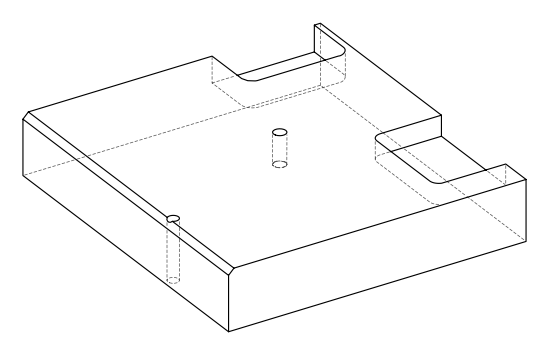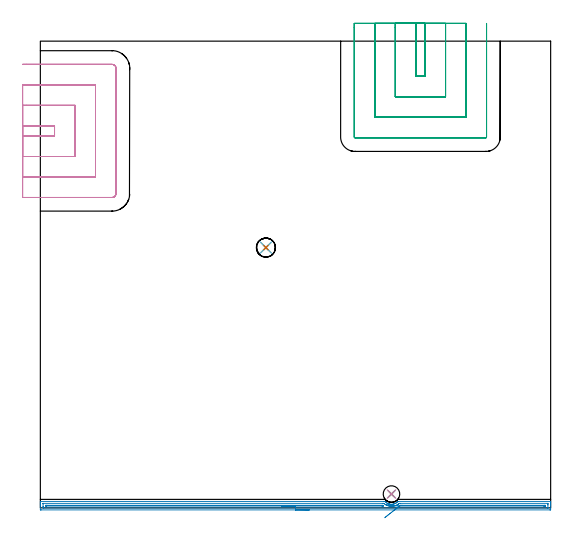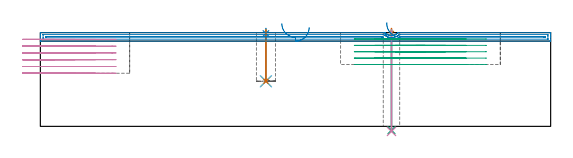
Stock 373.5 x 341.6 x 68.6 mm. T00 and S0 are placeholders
(PLAN: 10 operations, 7 tool changes, 31.6 min)
(1 SPOT_DRILL | STEP1HOLE | NXT0321_9005460120000 | 0.03 min | 1 mm3)
(2 SPOT_DRILL_1 | STEP1POCKET | NXT0321_9005460120000 | 0.03 min | 2 mm3)
(3 DRILL_THROUGH_HOLE_INTO_CENTER | STEP1HOLE | NXT0301_042 | 0.3 min | 2690 mm3)
(4 DRILL_TO_ENLARGE_THROUGH_HOLE | STEP1HOLE | NXT0301_092 | 0.3 min | 5174 mm3)
(5 DRILL_BLIND_HOLE_INTO_CENTER | STEP1POCKET | NXT0301_042 | 0.15 min | 1363 mm3)
(6 DRILL_TO_ENLARGE_BLIND_HOLE | STEP1POCKET | UGT0301_374 | 0.15 min | 3347 mm3)
(7 BORE_BLIND_HOLE | STEP1POCKET | UGT0332_064 | 0.15 min | 755 mm3)
(8 AREA_MILL | FG_CHAMFER_SURFACE | UGT0205_001 | 9.18 min | 7167 mm3)
(9 MILL_SLOT | SLOT_PARTIAL_RECTANGULAR | UGT0201_136 | Follow Part, ap 5, ae 75% | 10.34 min | 218550 mm3)
(10 MILL_SLOT_1 | SLOT_PARTIAL_RECTANGULAR_1 | UGT0201_136 | Follow Part, ap 5, ae 75% | 10.98 min | 225933 mm3)
(TOOL NXT0321_9005460120000 | NC Spot Drill, 142deg, 12mm, Carbide, Uncoated | D12 PA142 FL30 Z2)
(TOOL NXT0301_042 | Carbide Drill 7.1mm [860.1-0710-057A1-MM 2214] | D7.1 PA140 FL85 Z2)
(TOOL NXT0301_092 | Carbide Drill 12.1mm [860.1-1210-061A1-MM 2214] | D12.1 PA140 FL77 Z2)
(TOOL UGT0301_374 | Twist Drill Flat Bottom 13 mm | D13 PA180 FL101 Z2)
(TOOL UGT0332_064 | 14 mm Boring Bar Slip Fit | D14)
(TOOL UGT0205_001 | Chamfer Mill 20 x 3 x 45 deg. | D20 FL50 Z2)
(TOOL UGT0201_136 | Carbide End Mill 20.0 | D20 FL30 Z4)
(OP 1 SPOT_DRILL)
G17 G21 G94 G90
T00 M6
G54
G17 G0 G90 X257. Y10.1 S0 M3
G43 Z78.6 H0
G94 G81 G98 Z68.079 F250. R71.6
G80
M5
M2
(OP 2 SPOT_DRILL_1)
G17 G21 G94 G90
T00 M6
G54
G17 G0 G90 X165.1 Y190.5 S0 M3
G43 Z78.6 H0
G94 G81 G98 Z67.993 F250. R71.6
G80
M5
M2
(OP 3 DRILL_THROUGH_HOLE_INTO_CENTER)
G17 G21 G94 G90
T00 M6
G54
G17 G0 G90 X257. Y10.1 S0 M3
G43 Z78.6 H1
G94 G73 G98 Z-2.792 F250. Q6.49 R70.6
G80
M5
M2
(OP 4 DRILL_TO_ENLARGE_THROUGH_HOLE)
G17 G21 G94 G90
T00 M6
G54
G17 G0 G90 X257. Y10.1 S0 M3
G43 Z78.6 H1
G94 G73 G98 Z-3.702 F250. Q12.05 R70.6
G80
M5
M2
(OP 5 DRILL_BLIND_HOLE_INTO_CENTER)
G17 G21 G94 G90
T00 M6
G54
G17 G0 G90 X165.1 Y190.5 S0 M3
G43 Z78.6 H1
G94 G81 G98 Z33. F250. R70.6
G80
M5
M2
(OP 6 DRILL_TO_ENLARGE_BLIND_HOLE)
G17 G21 G94 G90
T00 M6
G54
G17 G0 G90 X165.1 Y190.5 S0 M3
G43 Z78.6 H0
G94 G73 G98 Z33. F250. Q11.867 R70.6
G80
M5
M2
(OP 7 BORE_BLIND_HOLE)
G17 G21 G94 G90
T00 M6
G54
G17 G0 G90 X165.1 Y190.5 S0 M3
G43 Z78.6 H0
G94 G85 G98 Z33. F250. R70.6
G80
M5
M2
(OP 8 AREA_MILL)
G17 G21 G94 G90
T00 M6
G54
G17 G0 G90 X196.75 Y-1.5 S1061 M3
G43 Z78.6 H0
Z72.4
G94 G1 X196.712 Z71.528 F250.
X196.598 Z70.664
X196.409 Z69.812
X196.147 Z68.98
X195.813 Z68.174
X195.41 Z67.4
X194.942 Z66.664
X194.41 Z65.972
X193.821 Z65.329
X193.178 Z64.74
X192.486 Z64.209
X191.75 Z63.74
X190.976 Z63.337
X190.17 Z63.003
X189.338 Z62.741
X188.486 Z62.552
X187.622 Z62.438
X186.75 Z62.4
X0.61
X0.154 Y-1.495 Z62.402
X0.01 Y-1.491 Z62.405
X0. Y-1.045 Z62.851
Y1.6 Z65.494
Y2.159 Z66.056
Y2.482 Z66.378
Y3.041 Z66.937
Y3.363 Z67.258
Y4.009 Z67.908
Y4.367 Z68.266
X0.006 Y4.695 Z68.586
X0.008 Y4.697 Z68.588
X0.163 Y4.7 Z68.6
X251.475
X252.368 Y4.698 Z68.598
X252.373 Y4.696 Z68.596
X252.386 Y4.686 Z68.585
X252.546 Y4.512 Z68.412
X252.93 Y4.13 Z68.029
X253.105 Y3.976 Z67.875
X253.458 Y3.708 Z67.606
X253.532 Y3.657 Z67.555
X253.824 Y3.458 Z67.356
X254.149 Y3.272 Z67.169
X254.441 Y3.122 Z67.021
X254.483 Y3.1 Z67.
X254.672 Y3.022 Z66.921
X254.718 Y3.003 Z66.902
X255.046 Y2.889 Z66.785
X255.162 Y2.847 Z66.744
X255.245 Y2.824 Z66.722
X255.492 Y2.758 Z66.651
X255.613 Y2.723 Z66.62
X255.712 Y2.702 Z66.601
X255.718 Y2.701 Z66.6
X255.939 Y2.661 Z66.552
X256.059 Y2.637 Z66.53
X256.419 Y2.59 Z66.485
X256.507 Y2.579 Z66.473
X256.786 Y2.564 Z66.452
X256.842 Y2.56 Z66.45
X256.924
X256.996 Y2.561 Z66.447
X257.055
X257.157 Y2.559 Z66.451
X257.178
X257.267 Y2.565 Z66.454
X257.295 Y2.566 Z66.457
X257.401 Y2.571 Z66.464
X257.593 Y2.592 Z66.487
X257.724 Y2.606 Z66.502
X257.82 Y2.616 Z66.514
X257.85 Y2.619 Z66.517
X258.171 Y2.68 Z66.574
X258.296 Y2.701 Z66.599
X258.459 Y2.745 Z66.641
X258.745 Y2.818 Z66.718
X259.19 Y2.967 Z66.866
X259.517 Y3.101 Z66.998
X259.684 Y3.184 Z67.084
X259.804 Y3.245 Z67.144
X259.956 Y3.33 Z67.229
X260.084 Y3.402 Z67.3
X260.403 Y3.615 Z67.513
X260.497 Y3.678 Z67.576
X260.849 Y3.94 Z67.84
X260.897 Y3.976 Z67.876
X260.978 Y4.045 Z67.944
X261.378 Y4.436 Z68.335
X261.614 Y4.688 Z68.586
X261.629 Y4.694 Z68.588
X262.188 Y4.7 Z68.6
X373.337
X373.492 Y4.697 Z68.588
X373.494 Y4.695 Z68.586
X373.5 Y4.367 Z68.266
Y4.009 Z67.908
Y3.363 Z67.258
Y2.159 Z66.056
Y1.6 Z65.494
Y-0.766 Z63.131
X373.497 Y-1.045 Z62.851
X373.491 Y-1.491 Z62.405
X373.346 Y-1.495 Z62.402
X372.89 Y-1.5 Z62.4
X186.75
Y-0.086 Z63.814
X2.395 Y-0.085 Z63.815
X2.315 Y-0.084 Z63.816
X2.027 Y-0.079 Z63.821
X2.01 Y0.015 Z63.915
X2.003 Y0.224 Z64.124
X2.001 Y0.718 Z64.618
X2. Y1.109 Z65.009
X2.001 Y2.871 Z66.771
X2.008 Y3.262 Z67.162
X2.011 Y3.28 Z67.18
X2.015 Y3.282 Z67.182
X2.039 Y3.284 Z67.184
X2.09 Y3.285 Z67.185
X2.192 Y3.286 Z67.186
X250.661
X251.068 Y3.283 Z67.183
X251.271 Y3.28 Z67.18
X251.318 Y3.279 Z67.179
X251.667 Y3.003 Z66.903
X252.373 Y2.482 Z66.382
X252.933 Y2.157 Z66.057
X253.261 Y1.988 Z65.888
X253.418 Y1.911 Z65.811
X253.712 Y1.789 Z65.689
X254.163 Y1.618 Z65.518
X254.218 Y1.6 Z65.5
X255.046 Y1.372 Z65.272
X255.337 Y1.313 Z65.213
X255.674 Y1.253 Z65.153
X255.939 Y1.219 Z65.119
X256.372 Y1.172 Z65.072
X256.832 Y1.148 Z65.048
X257.287 Y1.15 Z65.05
X257.724 Y1.179 Z65.079
X258.107 Y1.222 Z65.122
X258.617 Y1.305 Z65.205
X258.868 Y1.352 Z65.252
X259.51 Y1.517 Z65.417
X259.575 Y1.535 Z65.435
X259.776 Y1.6 Z65.5
X260.235 Y1.765 Z65.665
X260.305 Y1.792 Z65.692
X260.403 Y1.835 Z65.735
X260.848 Y2.042 Z65.942
X261.295 Y2.284 Z66.184
X261.42 Y2.358 Z66.258
X261.612 Y2.482 Z66.382
X261.951 Y2.716 Z66.616
X262.188 Y2.891 Z66.791
X262.455 Y3.1 Z67.
X262.678 Y3.279 Z67.179
X263.081 Y3.284 Z67.184
X263.16 Y3.285 Z67.185
X371.105
X371.185 Y3.284 Z67.184
X371.473 Y3.279 Z67.179
X371.49 Y3.185 Z67.085
X371.497 Y2.976 Z66.876
X371.499 Y2.482 Z66.382
X371.5 Y2.091 Z65.991
X371.499 Y0.329 Z64.229
X371.492 Y-0.062 Z63.838
X371.489 Y-0.08 Z63.82
X371.485 Y-0.082 Z63.818
X371.461 Y-0.084 Z63.816
X371.41 Y-0.085 Z63.815
X371.308 Y-0.086 Z63.814
X186.75
Y1.328 Z65.228
X4.455 Y1.329 Z65.229
X4.181 Y1.331 Z65.231
X4.089 Y1.332 Z65.232
X4.025 Y1.335 Z65.235
X4.01 Y1.422 Z65.322
X4.005 Y1.6 Z65.5
X4.003 Y1.775 Z65.675
X4.01 Y1.837 Z65.737
X4.017 Y1.865 Z65.765
X4.044 Y1.866 Z65.766
X4.181 Y1.869 Z65.769
X4.799 Y1.871 Z65.771
X5.074
X249.69
X250.309 Y1.87 Z65.77
X250.375 Y1.867 Z65.767
X250.406 Y1.865 Z65.765
X250.453 Y1.838 Z65.738
X250.582 Y1.749 Z65.649
X250.781 Y1.6 Z65.5
X251.11 Y1.335 Z65.235
X250.854 Y1.331 Z65.231
X250.582 Y1.33 Z65.23
X249.964 Y1.329 Z65.229
X186.75 Y1.328 Z65.228
X185.878 Z65.267
X185.014 Z65.38
X184.162 Z65.569
X183.33 Z65.832
X182.524 Z66.165
X181.75 Z66.568
X181.014 Z67.037
X180.322 Z67.568
X179.679 Z68.157
X179.09 Z68.801
X178.558 Z69.493
X178.09 Z70.228
X177.687 Z71.002
X177.353 Z71.808
X177.091 Z72.64
X176.902 Z73.492
X176.788 Z74.357
X176.75 Z75.228
G0 Z78.6
X252.039 Y-7.219
Z68.453
G1 X252.425 Y-6.913 Z67.733
X252.858 Y-6.57 Z67.058
X253.336 Y-6.191 Z66.434
X253.855 Y-5.78 Z65.866
X254.41 Y-5.34 Z65.357
X254.998 Y-4.874 Z64.913
X255.615 Y-4.385 Z64.535
X256.254 Y-3.878 Z64.227
X256.913 Y-3.356 Z63.992
X257.585 Y-2.824 Z63.831
X258.265 Y-2.284 Z63.745
X258.949 Y-1.743 Z63.735
X259.63 Y-1.202 Z63.801
X260.305 Y-0.668 Z63.942
X260.967 Y-0.143 Z64.159
X261.612 Y0.369 Z64.448
X262.235 Y0.862 Z64.807
X262.831 Y1.335 Z65.235
X262.856 Y1.355 Z65.255
X262.932 Y1.41 Z65.31
X263.529 Y1.817 Z65.717
X263.611 Y1.865 Z65.765
X263.703 Y1.867 Z65.767
X263.974 Y1.87 Z65.77
X264.592 Y1.871 Z65.771
X264.866 Y1.872 Z65.772
X369.045 Y1.871 Z65.771
X369.319 Y1.869 Z65.769
X369.411 Y1.868 Z65.768
X369.475 Y1.865 Z65.765
X369.49 Y1.778 Z65.678
X369.495 Y1.6 Z65.5
X369.497 Y1.425 Z65.325
X369.49 Y1.363 Z65.263
X369.483 Y1.335 Z65.235
X369.456 Y1.334 Z65.234
X369.319 Y1.331 Z65.231
X368.701 Y1.329 Z65.229
X368.426
X263.081
X262.924 Y1.331 Z65.231
X262.857 Y1.333 Z65.233
X262.831 Y1.335 Z65.235
X261.967 Y1.398 Z65.336
X261.115 Y1.46 Z65.513
X260.281 Y1.521 Z65.763
X259.473 Y1.581 Z66.085
X258.695 Y1.637 Z66.477
X257.955 Y1.692 Z66.935
X257.257 Y1.743 Z67.456
X256.607 Y1.79 Z68.036
X256.01 Y1.834 Z68.671
X255.471 Y1.873 Z69.355
X254.993 Y1.908 Z70.084
X254.58 Y1.939 Z70.852
X254.235 Y1.964 Z71.653
X253.962 Y1.984 Z72.481
X253.761 Y1.999 Z73.33
X253.635 Y2.008 Z74.193
X253.585 Y2.011 Z75.064
X253.61 Y2.01 Z75.936
G0 Z78.6
M5
M2
(OP 9 MILL_SLOT)
G17 G21 G94 G90
T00 M6
G54
G17 G0 G90 X274.8 Y354.6 S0 M3
G43 Z78.601 H0
Z63.941
G94 G1 Y351.6 F250.
Y315.9 F500.
X281.6
Y351.6
Y354.6 F250.
X259.8
Y351.6
Y300.9 F500.
X296.6
Y351.6
Y354.6 F250.
X244.8
Y351.6
Y285.9 F500.
X311.6
Y351.6
Y354.6 F250.
X229.8
Y351.6
Y271.4 F500.
G3 X230.3 Y270.9 R0.5
G1 X326.1
G3 X326.6 Y271.4 R0.5
G1 Y351.6
Y354.6 F250.
G0 X274.8 Z59.281
G1 Y351.6
Y315.9 F500.
X281.6
Y351.6
Y354.6 F250.
X259.8
Y351.6
Y300.9 F500.
X296.6
Y351.6
Y354.6 F250.
X244.8
Y351.6
Y285.9 F500.
X311.6
Y351.6
Y354.6 F250.
X229.8
Y351.6
Y271.4 F500.
G3 X230.3 Y270.9 R0.5
G1 X326.1
G3 X326.6 Y271.4 R0.5
G1 Y351.6
Y354.6 F250.
G0 X274.8 Z54.621
G1 Y351.6
Y315.9 F500.
X281.6
Y351.6
Y354.6 F250.
X259.8
Y351.6
Y300.9 F500.
X296.6
Y351.6
Y354.6 F250.
X244.8
Y351.6
Y285.9 F500.
X311.6
Y351.6
Y354.6 F250.
X229.8
Y351.6
Y271.4 F500.
G3 X230.3 Y270.9 R0.5
G1 X326.1
G3 X326.6 Y271.4 R0.5
G1 Y351.6
Y354.6 F250.
G0 X274.8 Z49.96
G1 Y351.6
Y315.9 F500.
X281.6
Y351.6
Y354.6 F250.
X259.8
Y351.6
Y300.9 F500.
X296.6
Y351.6
Y354.6 F250.
X244.8
Y351.6
Y285.9 F500.
X311.6
Y351.6
Y354.6 F250.
X229.8
Y351.6
Y271.4 F500.
G3 X230.3 Y270.9 R0.5
G1 X326.1
G3 X326.6 Y271.4 R0.5
G1 Y351.6
Y354.6 F250.
G0 X274.8 Z45.3
G1 Y351.6
Y315.9 F500.
X281.6
Y351.6
Y354.6 F250.
X259.8
Y351.6
Y300.9 F500.
X296.6
Y351.6
Y354.6 F250.
X244.8
Y351.6
Y285.9 F500.
X311.6
Y351.6
Y354.6 F250.
X229.8
Y351.6
Y271.4 F500.
G3 X230.3 Y270.9 R0.5
G1 X326.1
G3 X326.6 Y271.4 R0.5
G1 Y351.6
Y354.6 F250.
G0 Z78.601
M5
M2
(OP 10 MILL_SLOT_1)
G17 G21 G94 G90
T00 M6
G54
G17 G0 G90 X-13. Y272.2 S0 M3
G43 Z78.601 H0
Z63.651
G94 G1 X-10. F250.
X10.4 F500.
Y279.6
X-10.
X-13. F250.
Y257.2
X-10.
X25.4 F500.
Y294.6
X-10.
X-13. F250.
Y242.2
X-10.
X40.4 F500.
Y309.6
X-10.
X-13. F250.
Y227.2
X-10.
X52.5 F500.
G3 X55.4 Y230.1 R2.9
G1 Y321.7
G3 X52.5 Y324.6 R2.9
G1 X-10.
X-13. F250.
G0 Y272.2 Z58.701
G1 X-10.
X10.4 F500.
Y279.6
X-10.
X-13. F250.
Y257.2
X-10.
X25.4 F500.
Y294.6
X-10.
X-13. F250.
Y242.2
X-10.
X40.4 F500.
Y309.6
X-10.
X-13. F250.
Y227.2
X-10.
X52.5 F500.
G3 X55.4 Y230.1 R2.9
G1 Y321.7
G3 X52.5 Y324.6 R2.9
G1 X-10.
X-13. F250.
G0 Y272.2 Z53.751
G1 X-10.
X10.4 F500.
Y279.6
X-10.
X-13. F250.
Y257.2
X-10.
X25.4 F500.
Y294.6
X-10.
X-13. F250.
Y242.2
X-10.
X40.4 F500.
Y309.6
X-10.
X-13. F250.
Y227.2
X-10.
X52.5 F500.
G3 X55.4 Y230.1 R2.9
G1 Y321.7
G3 X52.5 Y324.6 R2.9
G1 X-10.
X-13. F250.
G0 Y272.2 Z48.8
G1 X-10.
X10.4 F500.
Y279.6
X-10.
X-13. F250.
Y257.2
X-10.
X25.4 F500.
Y294.6
X-10.
X-13. F250.
Y242.2
X-10.
X40.4 F500.
Y309.6
X-10.
X-13. F250.
Y227.2
X-10.
X52.5 F500.
G3 X55.4 Y230.1 R2.9
G1 Y321.7
G3 X52.5 Y324.6 R2.9
G1 X-10.
X-13. F250.
G0 Y272.2 Z43.85
G1 X-10.
X10.4 F500.
Y279.6
X-10.
X-13. F250.
Y257.2
X-10.
X25.4 F500.
Y294.6
X-10.
X-13. F250.
Y242.2
X-10.
X40.4 F500.
Y309.6
X-10.
X-13. F250.
Y227.2
X-10.
X52.5 F500.
G3 X55.4 Y230.1 R2.9
G1 Y321.7
G3 X52.5 Y324.6 R2.9
G1 X-10.
X-13. F250.
G0 Y272.2 Z38.9
G1 X-10.
X10.4 F500.
Y279.6
X-10.
X-13. F250.
Y257.2
X-10.
X25.4 F500.
Y294.6
X-10.
X-13. F250.
Y242.2
X-10.
X40.4 F500.
Y309.6
X-10.
X-13. F250.
Y227.2
X-10.
X52.5 F500.
G3 X55.4 Y230.1 R2.9
G1 Y321.7
G3 X52.5 Y324.6 R2.9
G1 X-10.
X-13. F250.
G0 Z78.601
M5
M2
